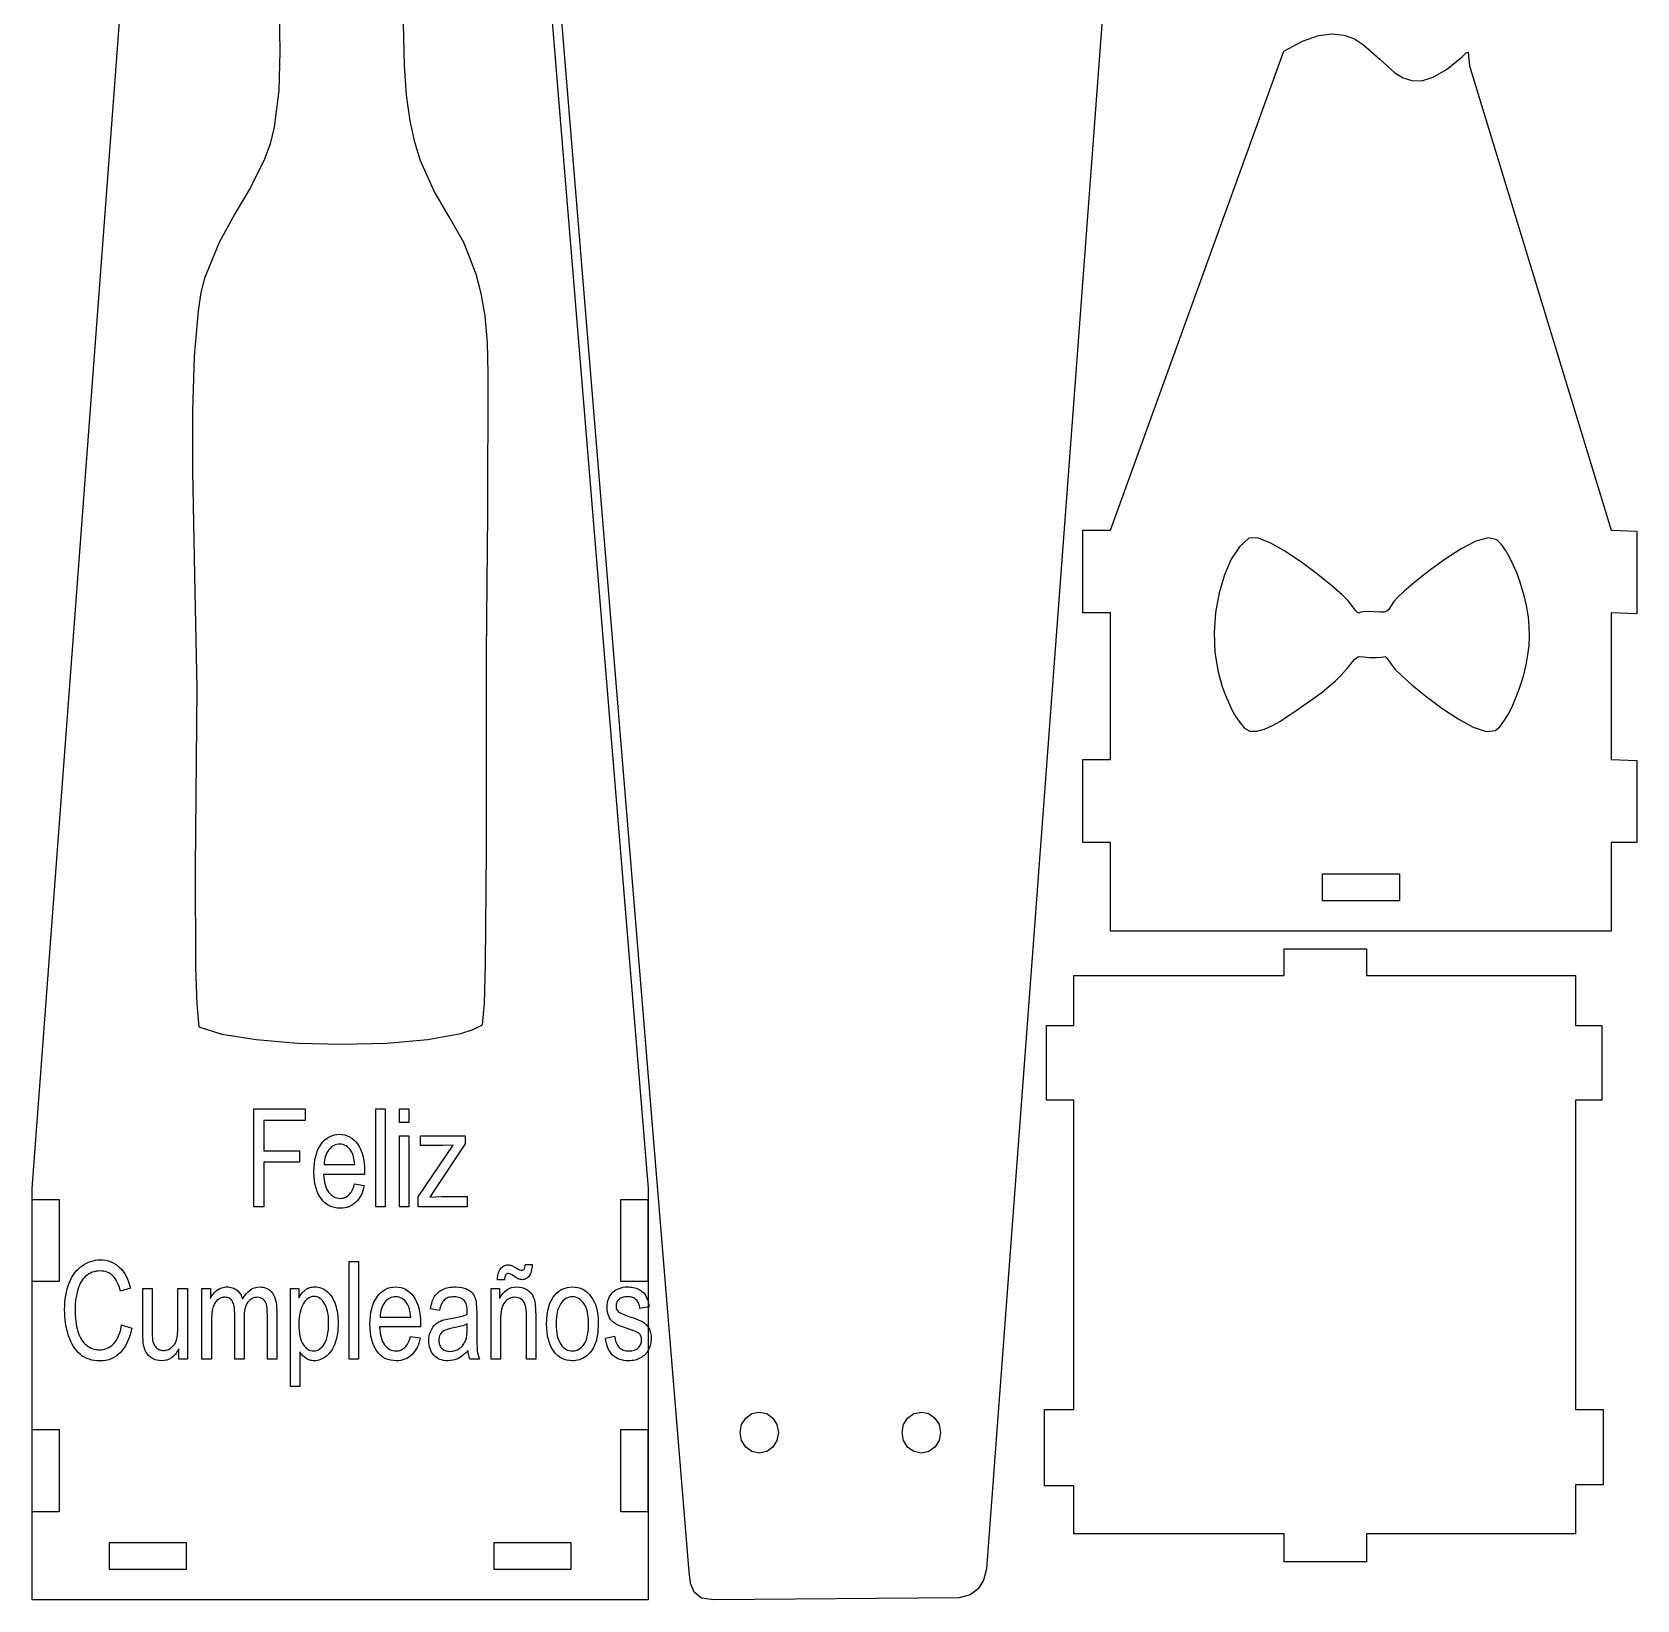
# Model space of a CAD drawing. Extents: x -1652 to 1470, y -458 to 1785.
# Drawn here: x 1009.3 to 1217.2, y 1464.5 to 1667.7 of the extents above; entities that cross this region are included whole.
import ezdxf

# ---------------------------------------------------------------- set-up
doc = ezdxf.new("R2010")
doc.units = 0
doc.layers.add('LAYER_1', color=7, linetype='CONTINUOUS')

msp = doc.modelspace()

# ---------------------------------------------------------------- linework, layer by layer
at = {"layer": 'LAYER_1', "color": 240}
for points in [[(1032.4888, 1784.2283), (1064.3388, 1784.5033), (1065.9138, 1784.2783), (1066.8388, 1783.5033), (1067.3138, 1782.3283), (1067.4888, 1780.8533), (1089.1138, 1517.8033), (1089.1138, 1464.5033), (1009.3388, 1464.5033), (1009.3388, 1517.8033), (1028.9888, 1780.4783), (1029.3638, 1781.9533), (1030.0388, 1783.0783), (1031.0638, 1783.8533), (1032.4888, 1784.2283)], [(1129.4138, 1464.7783), (1097.5888, 1464.5033), (1096.0138, 1464.7283), (1095.0888, 1465.5033), (1094.6138, 1466.6783), (1094.4388, 1468.1533), (1072.8388, 1731.2283), (1072.8388, 1784.5033), (1152.5638, 1784.5033), (1152.5638, 1731.2283), (1132.9388, 1468.5283), (1132.5638, 1467.0533), (1131.8888, 1465.9283), (1130.8388, 1465.1533), (1129.4138, 1464.7783)], [(1171.4888, 1665.2283), (1173.8888, 1666.5283), (1175.9638, 1667.2533), (1177.7388, 1667.4783), (1179.2888, 1667.3033), (1180.6388, 1666.8033), (1181.8138, 1666.0533), (1183.9138, 1664.1783), (1185.8638, 1662.4033), (1186.9138, 1661.7533), (1188.0638, 1661.4033), (1189.3388, 1661.3783), (1190.8138, 1661.8283), (1192.5388, 1662.8283), (1194.5138, 1664.4283), (1195.1138, 1665.0033), (1195.3638, 1665.0783), (1195.5138, 1663.3283), (1213.8888, 1603.1533), (1217.2138, 1603.0283), (1217.2138, 1592.3033), (1213.8888, 1592.4283), (1213.8888, 1573.4033), (1217.2138, 1573.3033), (1217.2138, 1562.6783), (1213.8888, 1562.6783), (1213.8888, 1551.1783), (1149.0138, 1551.1783), (1149.0138, 1562.6783), (1145.4138, 1562.6783), (1145.4138, 1573.4033), (1149.0138, 1573.4033), (1149.0138, 1592.4283), (1145.4138, 1592.4283), (1145.4138, 1603.1533), (1149.0138, 1603.1533), (1171.4888, 1665.2283)], [(1176.4888, 1555.1033), (1176.4888, 1558.6033), (1186.4638, 1558.6033), (1186.4638, 1555.1033), (1176.4888, 1555.1033)], [(1209.2638, 1545.4283), (1209.2638, 1538.9533), (1212.6638, 1538.9533), (1212.6638, 1529.2533), (1209.2638, 1529.2533), (1209.2638, 1489.1783), (1212.8388, 1489.1783), (1212.8388, 1479.4033), (1209.2638, 1479.4033), (1209.2638, 1473.0533), (1182.1888, 1473.0533), (1182.1888, 1469.4533), (1171.5138, 1469.4533), (1171.5138, 1473.0533), (1144.2888, 1473.0533), (1144.2888, 1479.3033), (1140.4638, 1479.3033), (1140.4638, 1489.1783), (1144.2888, 1489.1783), (1144.2888, 1529.2533), (1140.7138, 1529.2533), (1140.7138, 1538.9533), (1144.2888, 1538.9533), (1144.2888, 1545.4283), (1171.5138, 1545.4283), (1171.5138, 1548.9033), (1182.1888, 1548.9033), (1182.1888, 1545.4283), (1209.2638, 1545.4283)], [(1009.3138, 1516.4033), (1012.8138, 1516.4033), (1012.8138, 1505.7533), (1009.3138, 1505.7533), (1009.3138, 1516.4033)], [(1085.5995, 1516.4033), (1089.0995, 1516.4033), (1089.0995, 1505.7533), (1085.5995, 1505.7533), (1085.5995, 1516.4033)], [(1103.5138, 1483.5283), (1102.5388, 1483.7283), (1101.7638, 1484.3033), (1101.2138, 1485.1533), (1101.0388, 1486.2033), (1101.2138, 1487.2283), (1101.7638, 1488.0783), (1102.5388, 1488.6533), (1103.5138, 1488.8533), (1104.4888, 1488.6533), (1105.2888, 1488.0783), (1105.8138, 1487.2283), (1106.0138, 1486.2033), (1105.8138, 1485.1533), (1105.2888, 1484.3033), (1104.4888, 1483.7283), (1103.5138, 1483.5283)], [(1124.5138, 1483.5283), (1123.5388, 1483.7283), (1122.7388, 1484.3033), (1122.2138, 1485.1533), (1122.0138, 1486.2033), (1122.2138, 1487.2283), (1122.7388, 1488.0783), (1123.5388, 1488.6533), (1124.5138, 1488.8533), (1125.4888, 1488.6533), (1126.2638, 1488.0783), (1126.8138, 1487.2283), (1127.0138, 1486.2033), (1126.8138, 1485.1533), (1126.2638, 1484.3033), (1125.4888, 1483.7283), (1124.5138, 1483.5283)], [(1009.3138, 1486.5783), (1012.8138, 1486.5783), (1012.8138, 1475.9283), (1009.3138, 1475.9283), (1009.3138, 1486.5783)], [(1085.5995, 1486.5783), (1089.0995, 1486.5783), (1089.0995, 1475.9283), (1085.5995, 1475.9283), (1085.5995, 1486.5783)], [(1019.3388, 1468.4533), (1019.3388, 1471.9533), (1029.2888, 1471.9533), (1029.2888, 1468.4533), (1019.3388, 1468.4533)], [(1069.1638, 1468.4533), (1069.1638, 1471.9533), (1079.1138, 1471.9533), (1079.1138, 1468.4533), (1069.1638, 1468.4533)]]:
    msp.add_lwpolyline(points, close=True, dxfattribs=at)
msp.add_lwpolyline([(1041.3138, 1670.3783), (1041.4138, 1665.1783), (1041.2638, 1660.1033), (1040.6638, 1655.3783), (1040.1388, 1653.2033), (1039.4388, 1651.2033), (1037.6138, 1647.5532), (1035.5888, 1644.1533), (1033.5388, 1640.4032), (1031.6638, 1635.7783), (1031.1888, 1633.9283), (1030.8138, 1631.5783), (1030.3138, 1625.6783), (1030.1138, 1618.5782), (1030.1138, 1610.7783), (1030.4138, 1595.1283), (1030.6388, 1582.6783), (1030.4388, 1559.3783), (1030.4888, 1546.5033), (1030.6388, 1541.7283), (1030.9138, 1538.7783), (1033.9138, 1537.8283), (1038.3388, 1537.1283), (1043.6888, 1536.6783), (1049.5138, 1536.5283), (1055.2888, 1536.6533), (1060.5638, 1537.1283), (1064.8638, 1537.9033), (1066.4638, 1538.4283), (1067.6638, 1539.0533), (1067.9138, 1541.7782), (1068.0638, 1546.9533), (1068.1888, 1561.5533), (1068.1638, 1587.1033), (1068.3638, 1605.2533), (1068.4138, 1623.4283), (1068.3138, 1627.4533), (1067.9888, 1630.9033), (1067.4888, 1633.8283), (1066.8638, 1636.3283), (1065.2388, 1640.4032), (1063.3388, 1643.7533), (1061.4138, 1647.0783), (1059.6388, 1651.0033), (1058.9138, 1653.4033), (1058.2888, 1656.2033), (1057.8138, 1659.5033), (1057.5388, 1663.3783), (1057.4138, 1668.7533)], dxfattribs=at)
at = {"layer": 'LAYER_1'}
msp.add_lwpolyline([(1166.9369, 1602.0849), (1165.7219, 1600.9972), (1164.6573, 1599.3783), (1163.7694, 1597.3433), (1163.0848, 1595.0073), (1162.6298, 1592.4855), (1162.4308, 1589.8929), (1162.5142, 1587.3447), (1162.9065, 1584.9561), (1163.1765, 1583.9418), (1163.499, 1582.9004), (1163.8711, 1581.8573), (1164.2897, 1580.8376), (1164.7521, 1579.8668), (1165.2552, 1578.9701), (1165.7961, 1578.1728), (1166.3718, 1577.5003), (1167.0837, 1577.1029), (1167.9684, 1577.081), (1168.9625, 1577.348), (1170.0025, 1577.8174), (1171.025, 1578.4025), (1171.9666, 1579.0166), (1172.7638, 1579.5734), (1173.3533, 1579.986), (1174.4801, 1580.7499), (1175.5041, 1581.4682), (1176.4421, 1582.1646), (1177.3109, 1582.8625), (1178.1273, 1583.5855), (1178.908, 1584.3572), (1179.67, 1585.2011), (1180.4299, 1586.1408), (1180.6734, 1586.426), (1180.8923, 1586.6134), (1181.1027, 1586.7203), (1181.3205, 1586.7642), (1181.8424, 1586.732), (1182.5859, 1586.6557), (1183.4999, 1586.6412), (1184.0752, 1586.6897), (1184.4095, 1586.7448), (1184.6, 1586.7502), (1184.7442, 1586.6495), (1184.9396, 1586.3864), (1185.2836, 1585.9045), (1185.8736, 1585.1475), (1186.677, 1584.3288), (1188.0765, 1583.0876), (1189.8913, 1581.6099), (1191.9408, 1580.0816), (1194.0444, 1578.6889), (1196.0213, 1577.6176), (1197.691, 1577.0539), (1198.8727, 1577.1837), (1199.4359, 1577.6617), (1199.9919, 1578.3688), (1200.5295, 1579.251), (1201.0377, 1580.2549), (1201.5051, 1581.3266), (1201.9209, 1582.4125), (1202.2738, 1583.4588), (1202.5528, 1584.4119), (1202.8657, 1585.7075), (1203.095, 1586.9623), (1203.2395, 1588.1918), (1203.2977, 1589.4112), (1203.2685, 1590.636), (1203.1504, 1591.8816), (1202.9422, 1593.1632), (1202.6426, 1594.4963), (1202.3681, 1595.4893), (1202.0322, 1596.5371), (1201.6412, 1597.6024), (1201.2016, 1598.6477), (1200.7199, 1599.6356), (1200.2023, 1600.5286), (1199.6553, 1601.2892), (1199.0853, 1601.8802), (1197.9745, 1602.1449), (1196.3676, 1601.6942), (1194.4413, 1600.7149), (1192.3726, 1599.3939), (1190.3381, 1597.9181), (1188.5148, 1596.4744), (1187.0793, 1595.2498), (1186.2085, 1594.431), (1185.7358, 1593.8779), (1185.4287, 1593.425), (1185.2177, 1593.068), (1185.0335, 1592.8025), (1184.8069, 1592.6242), (1184.4683, 1592.5286), (1183.9486, 1592.5115), (1183.1784, 1592.5684), (1182.2811, 1592.6055), (1181.715, 1592.543), (1181.3822, 1592.451), (1181.1848, 1592.3996), (1181.025, 1592.4589), (1180.8048, 1592.6991), (1180.4262, 1593.1902), (1179.7915, 1594.0024), (1179.0696, 1594.7212), (1177.7012, 1595.9136), (1175.8831, 1597.3844), (1173.8122, 1598.9384), (1171.6853, 1600.3806), (1169.6992, 1601.5158), (1168.0508, 1602.149), (1166.9369, 1602.0849)], close=True, dxfattribs=at)
at = {"layer": 'LAYER_1', "color": 250}
for points in [[(1038.0502, 1515.461), (1038.0502, 1528.1342), (1044.6912, 1528.1342), (1044.6912, 1526.6474), (1039.3564, 1526.6474), (1039.3564, 1522.7003), (1043.9762, 1522.7003), (1043.9762, 1521.2135), (1039.3564, 1521.2135), (1039.3564, 1515.461), (1038.0502, 1515.461)], [(1053.8482, 1515.461), (1053.8482, 1528.1342), (1055.0581, 1528.1342), (1055.0581, 1515.461), (1053.8482, 1515.461)], [(1056.9303, 1526.3642), (1056.9303, 1528.1342), (1058.1402, 1528.1342), (1058.1402, 1526.3642), (1056.9303, 1526.3642)], [(1051.096, 1518.4346), (1052.3472, 1518.2222), (1052.2662, 1517.8812), (1052.1694, 1517.5596), (1052.0567, 1517.2576), (1051.9281, 1516.9751), (1051.7838, 1516.7122), (1051.6238, 1516.469), (1051.4479, 1516.2457), (1051.2564, 1516.0421), (1051.0502, 1515.8606), (1050.8302, 1515.7031), (1050.5963, 1515.5698), (1050.3487, 1515.4606), (1050.0872, 1515.3757), (1049.8118, 1515.3149), (1049.5225, 1515.2785), (1049.2192, 1515.2663), (1048.8392, 1515.2857), (1048.4793, 1515.3437), (1048.1397, 1515.4405), (1047.8202, 1515.5761), (1047.5209, 1515.7503), (1047.2419, 1515.9632), (1046.983, 1516.2149), (1046.7443, 1516.5053), (1046.53, 1516.8297), (1046.3443, 1517.1855), (1046.1872, 1517.5728), (1046.0586, 1517.9913), (1045.9586, 1518.4412), (1045.8871, 1518.9222), (1045.8443, 1519.4343), (1045.83, 1519.9774), (1045.8444, 1520.5388), (1045.8876, 1521.0681), (1045.9597, 1521.5651), (1046.0606, 1522.0299), (1046.1904, 1522.4623), (1046.3492, 1522.8622), (1046.5368, 1523.2297), (1046.7535, 1523.5646), (1046.9933, 1523.8643), (1047.2502, 1524.1239), (1047.5244, 1524.3435), (1047.8157, 1524.523), (1048.1242, 1524.6626), (1048.4499, 1524.7623), (1048.7927, 1524.8221), (1049.1528, 1524.842), (1049.5012, 1524.8225), (1049.8333, 1524.764), (1050.1491, 1524.6664), (1050.4486, 1524.5297), (1050.7318, 1524.3538), (1050.9986, 1524.1388), (1051.2491, 1523.8846), (1051.4833, 1523.5912), (1051.6952, 1523.2622), (1051.879, 1522.9014), (1052.0346, 1522.5088), (1052.1619, 1522.0845), (1052.261, 1521.6283), (1052.3318, 1521.1403), (1052.3743, 1520.6205), (1052.3885, 1520.0689), (1052.3816, 1519.6559), (1047.0675, 1519.6559), (1047.0928, 1519.2896), (1047.1346, 1518.9452), (1047.1928, 1518.6228), (1047.2674, 1518.3225), (1047.3586, 1518.0443), (1047.4664, 1517.7882), (1047.5909, 1517.5545), (1047.732, 1517.3431), (1047.8854, 1517.1553), (1048.0481, 1516.9924), (1048.2203, 1516.8545), (1048.4017, 1516.7417), (1048.5923, 1516.6538), (1048.7922, 1516.591), (1049.0012, 1516.5533), (1049.2192, 1516.5407), (1049.382, 1516.5478), (1049.5389, 1516.5689), (1049.6896, 1516.6042), (1049.8342, 1516.6535), (1049.9727, 1516.717), (1050.1051, 1516.7945), (1050.2312, 1516.8862), (1050.3512, 1516.992), (1050.4658, 1517.1133), (1050.5743, 1517.2514), (1050.6765, 1517.4064), (1050.7726, 1517.5783), (1050.8626, 1517.7671), (1050.9465, 1517.9727), (1051.0242, 1518.1952), (1051.096, 1518.4346)], [(1056.9303, 1515.461), (1056.9303, 1524.6473), (1058.1402, 1524.6473), (1058.1402, 1515.461), (1056.9303, 1515.461)], [(1059.3455, 1515.461), (1059.3455, 1516.7295), (1063.8645, 1523.4437), (1062.5102, 1523.3906), (1059.6205, 1523.3906), (1059.6205, 1524.6473), (1065.4365, 1524.6473), (1065.4365, 1523.6236), (1061.5683, 1517.8003), (1060.8282, 1516.7177), (1062.3544, 1516.8062), (1065.6565, 1516.8062), (1065.6565, 1515.461), (1059.3455, 1515.461)], [(1047.1362, 1520.9303), (1051.1098, 1520.9303), (1051.0853, 1521.211), (1051.0514, 1521.4735), (1051.0081, 1521.7178), (1050.9556, 1521.944), (1050.8939, 1522.152), (1050.8229, 1522.342), (1050.7429, 1522.5139), (1050.6537, 1522.6678), (1050.5047, 1522.8784), (1050.3449, 1523.0611), (1050.1742, 1523.2157), (1049.9926, 1523.3423), (1049.8004, 1523.4408), (1049.5974, 1523.5112), (1049.3838, 1523.5535), (1049.1596, 1523.5676), (1048.9558, 1523.5564), (1048.7604, 1523.5228), (1048.5733, 1523.4668), (1048.3946, 1523.3884), (1048.224, 1523.2875), (1048.0617, 1523.1643), (1047.9077, 1523.0187), (1047.7618, 1522.8507), (1047.6287, 1522.6639), (1047.5113, 1522.4619), (1047.4096, 1522.2446), (1047.3236, 1522.0122), (1047.2532, 1521.7645), (1047.1985, 1521.5017), (1047.1595, 1521.2236), (1047.1362, 1520.9303)], [(1020.9117, 1500.1328), (1022.2179, 1499.708), (1022.1054, 1499.2069), (1021.9725, 1498.7366), (1021.8192, 1498.2972), (1021.6455, 1497.8886), (1021.4514, 1497.5107), (1021.2369, 1497.1634), (1021.002, 1496.8466), (1020.7467, 1496.5604), (1020.4737, 1496.3062), (1020.1859, 1496.0858), (1019.8833, 1495.8993), (1019.5659, 1495.7466), (1019.2337, 1495.6277), (1018.8866, 1495.5428), (1018.5248, 1495.4918), (1018.1481, 1495.4748), (1017.7603, 1495.4878), (1017.391, 1495.5268), (1017.0401, 1495.5919), (1016.7078, 1495.6831), (1016.3939, 1495.8005), (1016.0985, 1495.944), (1015.8216, 1496.1137), (1015.5632, 1496.3096), (1015.3215, 1496.5293), (1015.0948, 1496.7725), (1014.8831, 1497.0392), (1014.6864, 1497.3292), (1014.5046, 1497.6426), (1014.3376, 1497.9794), (1014.1856, 1498.3394), (1014.0484, 1498.7227), (1013.9267, 1499.1222), (1013.8212, 1499.5287), (1013.7318, 1499.9423), (1013.6586, 1500.3629), (1013.6016, 1500.7908), (1013.5609, 1501.2259), (1013.5365, 1501.6684), (1013.5283, 1502.1182), (1013.5374, 1502.6048), (1013.5648, 1503.0756), (1013.6106, 1503.5307), (1013.6746, 1503.97), (1013.7571, 1504.3936), (1013.8579, 1504.8014), (1013.9772, 1505.1934), (1014.1149, 1505.5697), (1014.2696, 1505.927), (1014.4397, 1506.2622), (1014.6253, 1506.5753), (1014.8264, 1506.8662), (1015.043, 1507.135), (1015.275, 1507.3817), (1015.5225, 1507.6063), (1015.7854, 1507.8087), (1016.0595, 1507.9881), (1016.3405, 1508.1434), (1016.6283, 1508.2748), (1016.9229, 1508.3822), (1017.2242, 1508.4656), (1017.5323, 1508.5252), (1017.8471, 1508.5609), (1018.1686, 1508.5728), (1018.5307, 1508.5577), (1018.878, 1508.5125), (1019.2105, 1508.437), (1019.5281, 1508.3313), (1019.8309, 1508.1952), (1020.1189, 1508.0289), (1020.3921, 1507.8322), (1020.6504, 1507.6052), (1020.8926, 1507.3507), (1021.1157, 1507.0719), (1021.3197, 1506.7687), (1021.5046, 1506.441), (1021.6703, 1506.0889), (1021.817, 1505.7123), (1021.9445, 1505.3111), (1022.0529, 1504.8853), (1020.7742, 1504.4959), (1020.6842, 1504.8294), (1020.5843, 1505.1396), (1020.4747, 1505.4265), (1020.3554, 1505.6899), (1020.2264, 1505.9298), (1020.0878, 1506.1461), (1019.9396, 1506.3388), (1019.7819, 1506.5078), (1019.6142, 1506.656), (1019.436, 1506.7844), (1019.2473, 1506.8929), (1019.048, 1506.9816), (1018.8382, 1507.0506), (1018.6179, 1507.0998), (1018.3871, 1507.1293), (1018.1457, 1507.1391), (1017.8687, 1507.1282), (1017.6031, 1507.0954), (1017.3491, 1507.0408), (1017.1065, 1506.9643), (1016.8756, 1506.866), (1016.6563, 1506.7458), (1016.4487, 1506.6038), (1016.2529, 1506.4399), (1016.07, 1506.2575), (1015.9011, 1506.06), (1015.7463, 1505.8474), (1015.6056, 1505.6198), (1015.479, 1505.3773), (1015.3667, 1505.1199), (1015.2687, 1504.8477), (1015.185, 1504.5608), (1015.0497, 1503.9656), (1014.953, 1503.3616), (1014.895, 1502.7487), (1014.8757, 1502.127), (1014.8814, 1501.7296), (1014.8985, 1501.3449), (1014.9269, 1500.9731), (1014.9668, 1500.614), (1015.018, 1500.2679), (1015.0806, 1499.9346), (1015.1546, 1499.6142), (1015.24, 1499.3068), (1015.3374, 1499.0145), (1015.4475, 1498.7414), (1015.5703, 1498.4876), (1015.7058, 1498.2529), (1015.8539, 1498.0373), (1016.0148, 1497.8408), (1016.1882, 1497.6631), (1016.3744, 1497.5044), (1016.5688, 1497.3644), (1016.7671, 1497.2433), (1016.9694, 1497.1408), (1017.1756, 1497.0571), (1017.3857, 1496.992), (1017.5999, 1496.9456), (1017.8181, 1496.9178), (1018.0403, 1496.9085), (1018.3082, 1496.9212), (1018.5654, 1496.9593), (1018.812, 1497.0228), (1019.048, 1497.1117), (1019.2735, 1497.2258), (1019.4885, 1497.3652), (1019.6931, 1497.5299), (1019.8873, 1497.7197), (1020.0687, 1497.9354), (1020.2349, 1498.1756), (1020.3858, 1498.4402), (1020.5215, 1498.7293), (1020.6419, 1499.0431), (1020.7471, 1499.3816), (1020.837, 1499.7448), (1020.9117, 1500.1328)], [(1050.3971, 1495.6872), (1050.3971, 1508.3604), (1051.607, 1508.3604), (1051.607, 1495.6872), (1050.3971, 1495.6872)], [(1069.6117, 1505.9886), (1069.6162, 1506.2053), (1069.6331, 1506.4107), (1069.6625, 1506.6048), (1069.7042, 1506.7876), (1069.7583, 1506.9593), (1069.8246, 1507.1198), (1069.9033, 1507.2692), (1069.9943, 1507.4075), (1070.0931, 1507.531), (1070.1988, 1507.6381), (1070.3113, 1507.7289), (1070.4306, 1507.8032), (1070.5566, 1507.8611), (1070.6894, 1507.9025), (1070.8289, 1507.9273), (1070.9751, 1507.9356), (1071.0838, 1507.9285), (1071.2019, 1507.9073), (1071.3295, 1507.872), (1071.4664, 1507.8224), (1071.7682, 1507.6805), (1072.1072, 1507.4813), (1072.2949, 1507.3707), (1072.4627, 1507.2914), (1072.6103, 1507.2436), (1072.7374, 1507.2276), (1072.8392, 1507.237), (1072.9281, 1507.2652), (1073.0042, 1507.3122), (1073.0674, 1507.378), (1073.1198, 1507.4703), (1073.1639, 1507.6004), (1073.1998, 1507.7676), (1073.2278, 1507.971), (1074.094, 1507.971), (1074.0835, 1507.7332), (1074.0622, 1507.5108), (1074.0302, 1507.3038), (1073.9874, 1507.1122), (1073.9339, 1506.9359), (1073.8697, 1506.775), (1073.7947, 1506.6293), (1073.709, 1506.4989), (1073.6149, 1506.3837), (1073.5147, 1506.2838), (1073.4084, 1506.1992), (1073.2959, 1506.1298), (1073.1772, 1506.0758), (1073.0522, 1506.0372), (1072.9209, 1506.014), (1072.7832, 1506.0063), (1072.6741, 1506.0139), (1072.5564, 1506.0367), (1072.4302, 1506.0746), (1072.2957, 1506.1276), (1072.0014, 1506.2788), (1071.6741, 1506.4901), (1071.464, 1506.6273), (1071.284, 1506.725), (1071.134, 1506.7834), (1071.0141, 1506.8028), (1070.9059, 1506.79), (1070.8085, 1506.7515), (1070.7222, 1506.687), (1070.6475, 1506.5963), (1070.5831, 1506.4818), (1070.5378, 1506.3422), (1070.5118, 1506.1777), (1070.5054, 1505.9886), (1069.6117, 1505.9886)], [(1028.3386, 1495.6872), (1028.3386, 1497.053), (1028.1214, 1496.687), (1027.8857, 1496.3699), (1027.6314, 1496.1016), (1027.3587, 1495.8823), (1027.0673, 1495.7117), (1026.7573, 1495.5899), (1026.4287, 1495.5168), (1026.0814, 1495.4925), (1025.772, 1495.5119), (1025.4729, 1495.57), (1025.1842, 1495.6667), (1024.9058, 1495.8022), (1024.6501, 1495.9688), (1024.4297, 1496.1544), (1024.2445, 1496.3594), (1024.0946, 1496.584), (1023.9721, 1496.8335), (1023.8694, 1497.1087), (1023.7865, 1497.4099), (1023.7234, 1497.7374), (1023.65, 1499.1888), (1023.65, 1504.8735), (1024.86, 1504.8735), (1024.86, 1499.7906), (1024.8647, 1499.2315), (1024.8786, 1498.7714), (1024.9016, 1498.4109), (1024.9333, 1498.1504), (1024.9656, 1498.0009), (1025.0059, 1497.8599), (1025.0542, 1497.7274), (1025.1106, 1497.6032), (1025.175, 1497.4873), (1025.2475, 1497.3796), (1025.3281, 1497.2801), (1025.4168, 1497.1887), (1025.5114, 1497.1067), (1025.6115, 1497.0356), (1025.7169, 1496.9752), (1025.8279, 1496.9258), (1025.9443, 1496.8873), (1026.0662, 1496.8598), (1026.1936, 1496.8432), (1026.3266, 1496.8377), (1026.4613, 1496.8432), (1026.5939, 1496.8599), (1026.7243, 1496.8876), (1026.8525, 1496.9266), (1026.9786, 1496.9767), (1027.1026, 1497.038), (1027.2244, 1497.1107), (1027.344, 1497.1946), (1027.4583, 1497.2884), (1027.564, 1497.3903), (1027.6612, 1497.5005), (1027.7497, 1497.6187), (1027.8296, 1497.7449), (1027.9009, 1497.8791), (1027.9637, 1498.0212), (1028.0178, 1498.1711), (1028.1036, 1498.5139), (1028.1652, 1498.927), (1028.2024, 1499.4098), (1028.2148, 1499.9617), (1028.2148, 1504.8735), (1029.4248, 1504.8735), (1029.4248, 1495.6872), (1028.3386, 1495.6872)], [(1031.3244, 1495.6872), (1031.3244, 1504.8735), (1032.4106, 1504.8735), (1032.4106, 1503.5755), (1032.4975, 1503.7396), (1032.5915, 1503.8957), (1032.6925, 1504.0435), (1032.8005, 1504.1832), (1032.9154, 1504.3145), (1033.0374, 1504.4375), (1033.1662, 1504.5521), (1033.302, 1504.6581), (1033.4436, 1504.7545), (1033.5899, 1504.8379), (1033.7411, 1504.9084), (1033.897, 1504.9661), (1034.0577, 1505.0108), (1034.2234, 1505.0427), (1034.3939, 1505.0618), (1034.5693, 1505.0682), (1034.7625, 1505.0616), (1034.947, 1505.0417), (1035.1225, 1505.0086), (1035.2891, 1504.9624), (1035.4469, 1504.903), (1035.5956, 1504.8305), (1035.7355, 1504.7449), (1035.8663, 1504.6463), (1035.988, 1504.535), (1036.1004, 1504.4134), (1036.2036, 1504.2814), (1036.2974, 1504.1389), (1036.3819, 1503.986), (1036.457, 1503.8225), (1036.5227, 1503.6483), (1036.579, 1503.4634), (1036.8, 1503.8398), (1037.0367, 1504.1659), (1037.2892, 1504.4417), (1037.5575, 1504.6674), (1037.8417, 1504.8428), (1038.1419, 1504.968), (1038.4581, 1505.0432), (1038.7904, 1505.0682), (1039.0491, 1505.0564), (1039.2926, 1505.0211), (1039.5206, 1504.9622), (1039.7333, 1504.8798), (1039.9305, 1504.7736), (1040.1122, 1504.6438), (1040.2783, 1504.4903), (1040.4288, 1504.313), (1040.5634, 1504.1111), (1040.6801, 1503.8838), (1040.779, 1503.631), (1040.8599, 1503.3528), (1040.9229, 1503.0491), (1040.9679, 1502.72), (1040.995, 1502.3654), (1041.004, 1501.9854), (1041.004, 1495.6872), (1039.7941, 1495.6872), (1039.7941, 1501.4692), (1039.7864, 1501.9017), (1039.7637, 1502.2698), (1039.7264, 1502.5731), (1039.6749, 1502.8114), (1039.6044, 1503.0068), (1039.5096, 1503.1817), (1039.3903, 1503.3366), (1039.2463, 1503.4722), (1039.0848, 1503.5823), (1038.9098, 1503.6607), (1038.7214, 1503.7075), (1038.5199, 1503.723), (1038.3349, 1503.7129), (1038.1581, 1503.6827), (1037.9894, 1503.6323), (1037.8287, 1503.5618), (1037.6761, 1503.4713), (1037.5316, 1503.3608), (1037.395, 1503.2303), (1037.2664, 1503.0799), (1037.1497, 1502.9064), (1037.0486, 1502.7087), (1036.9631, 1502.4871), (1036.8932, 1502.2413), (1036.8389, 1501.9715), (1036.8002, 1501.6777), (1036.7769, 1501.3598), (1036.7692, 1501.0178), (1036.7692, 1495.6872), (1035.5593, 1495.6872), (1035.5593, 1501.6491), (1035.5547, 1501.8999), (1035.5408, 1502.1347), (1035.5177, 1502.3534), (1035.4854, 1502.5559), (1035.4438, 1502.7422), (1035.393, 1502.9123), (1035.3329, 1503.0662), (1035.2636, 1503.2038), (1035.1838, 1503.3252), (1035.0922, 1503.4305), (1034.9889, 1503.5197), (1034.8738, 1503.5928), (1034.747, 1503.6497), (1034.6085, 1503.6904), (1034.4584, 1503.7148), (1034.2966, 1503.723), (1034.1706, 1503.7176), (1034.0469, 1503.7014), (1033.9257, 1503.6744), (1033.8068, 1503.6367), (1033.6902, 1503.5881), (1033.5761, 1503.5288), (1033.4642, 1503.4587), (1033.3548, 1503.3778), (1033.2503, 1503.2865), (1033.1532, 1503.1853), (1033.0637, 1503.074), (1032.9815, 1502.9526), (1032.9068, 1502.8212), (1032.8395, 1502.6796), (1032.7795, 1502.5279), (1032.7269, 1502.366), (1032.6427, 1501.9971), (1032.5825, 1501.5544), (1032.5464, 1501.0381), (1032.5344, 1500.4485), (1032.5344, 1495.6872), (1031.3244, 1495.6872)], [(1042.7777, 1492.1649), (1042.7777, 1504.8735), (1043.8776, 1504.8735), (1043.8776, 1503.6669), (1044.0782, 1503.9949), (1044.2918, 1504.2794), (1044.4034, 1504.4053), (1044.5182, 1504.5203), (1044.6363, 1504.6242), (1044.7576, 1504.7171), (1044.8829, 1504.7991), (1045.0149, 1504.8703), (1045.1535, 1504.9306), (1045.2987, 1504.9801), (1045.4504, 1505.0186), (1045.6086, 1505.0461), (1045.7734, 1505.0627), (1045.9446, 1505.0682), (1046.1698, 1505.0588), (1046.3881, 1505.0305), (1046.5996, 1504.9834), (1046.8042, 1504.9174), (1047.0021, 1504.8324), (1047.1933, 1504.7284), (1047.3778, 1504.6054), (1047.5555, 1504.4634), (1047.7246, 1504.3051), (1047.883, 1504.1311), (1048.0307, 1503.9414), (1048.1677, 1503.7363), (1048.2941, 1503.5156), (1048.4098, 1503.2795), (1048.515, 1503.028), (1048.6097, 1502.7613), (1048.6927, 1502.4826), (1048.7648, 1502.1975), (1048.8258, 1501.906), (1048.8758, 1501.6078), (1048.9147, 1501.303), (1048.9426, 1500.9915), (1048.9593, 1500.6733), (1048.9649, 1500.3482), (1048.9588, 1500.0018), (1048.9404, 1499.664), (1048.9098, 1499.3347), (1048.8669, 1499.014), (1048.8118, 1498.7019), (1048.7444, 1498.3984), (1048.6648, 1498.1035), (1048.573, 1497.8171), (1048.4694, 1497.5443), (1048.3547, 1497.2878), (1048.2288, 1497.0475), (1048.0917, 1496.8237), (1047.9435, 1496.6161), (1047.7841, 1496.4248), (1047.6135, 1496.2499), (1047.4318, 1496.0913), (1047.2441, 1495.9512), (1047.0538, 1495.8297), (1046.8609, 1495.7268), (1046.6656, 1495.6426), (1046.4678, 1495.577), (1046.2675, 1495.5301), (1046.0649, 1495.5019), (1045.8598, 1495.4925), (1045.7105, 1495.4976), (1045.5651, 1495.513), (1045.4236, 1495.5386), (1045.2861, 1495.5744), (1045.1525, 1495.6204), (1045.0229, 1495.6767), (1044.8974, 1495.7432), (1044.7759, 1495.8199), (1044.5464, 1495.9942), (1044.3388, 1496.1898), (1044.1527, 1496.4069), (1043.9876, 1496.6459), (1043.9876, 1492.1649), (1042.7777, 1492.1649)], [(1043.8776, 1500.2243), (1043.8863, 1499.7973), (1043.9124, 1499.399), (1043.9558, 1499.0295), (1044.0165, 1498.6888), (1044.0946, 1498.3768), (1044.1899, 1498.0936), (1044.3024, 1497.8392), (1044.4322, 1497.6135), (1044.5751, 1497.4154), (1044.7252, 1497.2435), (1044.8827, 1497.098), (1045.0475, 1496.9789), (1045.2196, 1496.8862), (1045.3989, 1496.82), (1045.5856, 1496.7802), (1045.7796, 1496.7669), (1045.977, 1496.7806), (1046.1671, 1496.8217), (1046.35, 1496.8901), (1046.5255, 1496.9859), (1046.6937, 1497.1091), (1046.8546, 1497.2597), (1047.0082, 1497.4377), (1047.1545, 1497.643), (1047.289, 1497.877), (1047.4055, 1498.1409), (1047.5039, 1498.4347), (1047.5845, 1498.7585), (1047.647, 1499.1123), (1047.6917, 1499.4961), (1047.7185, 1499.9101), (1047.7274, 1500.3541), (1047.7187, 1500.7784), (1047.6926, 1501.175), (1047.649, 1501.544), (1047.5879, 1501.8855), (1047.5093, 1502.1995), (1047.4132, 1502.486), (1047.2996, 1502.745), (1047.1683, 1502.9766), (1047.0249, 1503.1809), (1046.8748, 1503.3578), (1046.718, 1503.5074), (1046.5544, 1503.6297), (1046.3841, 1503.7248), (1046.207, 1503.7926), (1046.0231, 1503.8333), (1045.8323, 1503.8469), (1045.6426, 1503.8324), (1045.4585, 1503.7889), (1045.2799, 1503.7164), (1045.107, 1503.6149), (1044.9396, 1503.4846), (1044.7779, 1503.3254), (1044.6217, 1503.1374), (1044.4711, 1502.9206), (1044.3318, 1502.6753), (1044.2111, 1502.4039), (1044.1091, 1502.1064), (1044.0257, 1501.7826), (1043.9609, 1501.4326), (1043.9146, 1501.0563), (1043.8868, 1500.6535), (1043.8776, 1500.2243)], [(1058.3465, 1498.6608), (1059.5976, 1498.4484), (1059.5166, 1498.1074), (1059.4198, 1497.7858), (1059.3071, 1497.4838), (1059.1786, 1497.2013), (1059.0343, 1496.9384), (1058.8742, 1496.6952), (1058.6984, 1496.4719), (1058.5069, 1496.2683), (1058.3006, 1496.0868), (1058.0806, 1495.9293), (1057.8468, 1495.796), (1057.5991, 1495.6868), (1057.3376, 1495.6019), (1057.0622, 1495.5411), (1056.7729, 1495.5047), (1056.4696, 1495.4925), (1056.0896, 1495.5119), (1055.7297, 1495.5699), (1055.3901, 1495.6667), (1055.0706, 1495.8023), (1054.7714, 1495.9765), (1054.4923, 1496.1894), (1054.2334, 1496.4411), (1053.9947, 1496.7315), (1053.7804, 1497.0559), (1053.5947, 1497.4117), (1053.4376, 1497.799), (1053.309, 1498.2175), (1053.209, 1498.6674), (1053.1375, 1499.1484), (1053.0947, 1499.6605), (1053.0804, 1500.2036), (1053.0948, 1500.765), (1053.138, 1501.2943), (1053.2101, 1501.7913), (1053.311, 1502.2561), (1053.4408, 1502.6885), (1053.5996, 1503.0884), (1053.7872, 1503.4559), (1054.0039, 1503.7908), (1054.2437, 1504.0905), (1054.5006, 1504.3501), (1054.7748, 1504.5697), (1055.0661, 1504.7492), (1055.3746, 1504.8888), (1055.7003, 1504.9885), (1056.0431, 1505.0483), (1056.4032, 1505.0682), (1056.7517, 1505.0487), (1057.0838, 1504.9902), (1057.3996, 1504.8926), (1057.6991, 1504.7559), (1057.9822, 1504.58), (1058.249, 1504.365), (1058.4995, 1504.1108), (1058.7337, 1503.8174), (1058.9456, 1503.4884), (1059.1294, 1503.1276), (1059.285, 1502.735), (1059.4123, 1502.3107), (1059.5114, 1501.8545), (1059.5822, 1501.3665), (1059.6247, 1500.8467), (1059.6389, 1500.2951), (1059.632, 1499.8821), (1054.3179, 1499.8821), (1054.3432, 1499.5158), (1054.385, 1499.1714), (1054.4432, 1498.849), (1054.5178, 1498.5487), (1054.609, 1498.2705), (1054.7168, 1498.0144), (1054.8413, 1497.7807), (1054.9824, 1497.5693), (1055.1358, 1497.3815), (1055.2986, 1497.2186), (1055.4707, 1497.0807), (1055.6521, 1496.9679), (1055.8428, 1496.88), (1056.0426, 1496.8172), (1056.2516, 1496.7795), (1056.4696, 1496.7669), (1056.6324, 1496.774), (1056.7893, 1496.7951), (1056.94, 1496.8304), (1057.0846, 1496.8797), (1057.2231, 1496.9432), (1057.3555, 1497.0207), (1057.4817, 1497.1124), (1057.6017, 1497.2182), (1057.7163, 1497.3395), (1057.8247, 1497.4776), (1057.9269, 1497.6326), (1058.023, 1497.8045), (1058.113, 1497.9933), (1058.1969, 1498.1989), (1058.2747, 1498.4214), (1058.3465, 1498.6608)], [(1054.3866, 1501.1565), (1058.3602, 1501.1565), (1058.3357, 1501.4372), (1058.3018, 1501.6997), (1058.2586, 1501.944), (1058.2061, 1502.1702), (1058.1443, 1502.3782), (1058.0734, 1502.5682), (1057.9933, 1502.7401), (1057.9041, 1502.894), (1057.7551, 1503.1046), (1057.5953, 1503.2873), (1057.4246, 1503.4419), (1057.243, 1503.5685), (1057.0508, 1503.667), (1056.8478, 1503.7374), (1056.6342, 1503.7797), (1056.41, 1503.7938), (1056.2062, 1503.7826), (1056.0108, 1503.749), (1055.8237, 1503.693), (1055.645, 1503.6146), (1055.4744, 1503.5137), (1055.3121, 1503.3905), (1055.1581, 1503.2449), (1055.0122, 1503.0769), (1054.8791, 1502.8901), (1054.7617, 1502.6881), (1054.66, 1502.4708), (1054.574, 1502.2384), (1054.5036, 1501.9907), (1054.4489, 1501.7279), (1054.4099, 1501.4498), (1054.3866, 1501.1565)], [(1065.7871, 1496.8377), (1065.4533, 1496.4958), (1065.1257, 1496.2086), (1064.9643, 1496.0854), (1064.8046, 1495.9756), (1064.6465, 1495.8793), (1064.4901, 1495.7963), (1064.3331, 1495.7248), (1064.1734, 1495.663), (1064.0108, 1495.6107), (1063.8453, 1495.5681), (1063.5056, 1495.5114), (1063.1541, 1495.4925), (1062.8687, 1495.504), (1062.6003, 1495.5384), (1062.3488, 1495.5959), (1062.1143, 1495.6765), (1061.8968, 1495.7801), (1061.6963, 1495.9069), (1061.5127, 1496.0569), (1061.3461, 1496.23), (1061.1978, 1496.4201), (1061.0694, 1496.6232), (1060.9607, 1496.8392), (1060.8717, 1497.0682), (1060.8025, 1497.3099), (1060.7531, 1497.5645), (1060.7235, 1497.8319), (1060.7136, 1498.1121), (1060.7286, 1498.4412), (1060.7735, 1498.7559), (1060.848, 1499.0562), (1060.9519, 1499.3422), (1061.0812, 1499.6067), (1061.2286, 1499.843), (1061.394, 1500.0516), (1061.5775, 1500.2331), (1061.7774, 1500.3912), (1061.9889, 1500.5292), (1062.2124, 1500.6467), (1062.4483, 1500.7435), (1063.5253, 1500.9765), (1064.2097, 1501.0931), (1064.798, 1501.2214), (1065.056, 1501.2897), (1065.2897, 1501.3607), (1065.499, 1501.4343), (1065.684, 1501.5105), (1065.6909, 1501.9146), (1065.6855, 1502.1426), (1065.6694, 1502.3532), (1065.6426, 1502.5464), (1065.605, 1502.7222), (1065.5566, 1502.8805), (1065.4975, 1503.0214), (1065.4277, 1503.1449), (1065.3471, 1503.251), (1065.224, 1503.3743), (1065.0868, 1503.4811), (1064.9354, 1503.5714), (1064.7699, 1503.6452), (1064.5904, 1503.7025), (1064.3968, 1503.7434), (1064.1892, 1503.7679), (1063.9676, 1503.7761), (1063.7606, 1503.77), (1063.5676, 1503.7518), (1063.3886, 1503.7215), (1063.2237, 1503.6791), (1063.0728, 1503.6247), (1062.936, 1503.5583), (1062.8134, 1503.4799), (1062.7049, 1503.3896), (1062.6061, 1503.2841), (1062.5141, 1503.16), (1062.4289, 1503.0174), (1062.3504, 1502.8561), (1062.2785, 1502.6761), (1062.2132, 1502.4774), (1062.1545, 1502.26), (1062.1023, 1502.0238), (1060.9198, 1502.2362), (1061.0135, 1502.7019), (1061.1332, 1503.1208), (1061.2029, 1503.3127), (1061.2792, 1503.4928), (1061.362, 1503.661), (1061.4515, 1503.8174), (1061.5495, 1503.9634), (1061.6577, 1504.1007), (1061.7763, 1504.2292), (1061.9052, 1504.3491), (1062.0444, 1504.4605), (1062.194, 1504.5633), (1062.3538, 1504.6577), (1062.5239, 1504.7437), (1062.702, 1504.8195), (1062.8873, 1504.8852), (1063.0798, 1504.941), (1063.2793, 1504.9867), (1063.4858, 1505.0223), (1063.6992, 1505.0478), (1063.9194, 1505.0631), (1064.1464, 1505.0682), (1064.5824, 1505.051), (1064.9762, 1504.9992), (1065.1571, 1504.9603), (1065.3274, 1504.9126), (1065.487, 1504.8562), (1065.6359, 1504.7909), (1065.9026, 1504.6431), (1066.132, 1504.4782), (1066.2325, 1504.3891), (1066.3235, 1504.2955), (1066.405, 1504.1974), (1066.4768, 1504.0947), (1066.601, 1503.8707), (1066.7054, 1503.619), (1066.7901, 1503.3397), (1066.855, 1503.0327), (1066.9146, 1501.6019), (1066.9146, 1499.5369), (1066.9193, 1498.5545), (1066.9335, 1497.7706), (1066.957, 1497.1848), (1066.9901, 1496.7964), (1067.036, 1496.5098), (1067.101, 1496.2296), (1067.1845, 1495.9555), (1067.2858, 1495.6872), (1066.0209, 1495.6872), (1065.9379, 1495.9433), (1065.8713, 1496.2204), (1065.821, 1496.5185), (1065.7871, 1496.8377)], [(1068.773, 1495.6872), (1068.773, 1504.8735), (1069.8592, 1504.8735), (1069.8592, 1503.5696), (1070.0661, 1503.9211), (1070.2949, 1504.2256), (1070.5455, 1504.4832), (1070.8179, 1504.6939), (1071.1122, 1504.8577), (1071.4282, 1504.9747), (1071.766, 1505.0448), (1072.1255, 1505.0682), (1072.4418, 1505.0494), (1072.7445, 1504.9933), (1073.034, 1504.9002), (1073.3103, 1504.7702), (1073.5633, 1504.6099), (1073.7826, 1504.4258), (1073.8795, 1504.325), (1073.9679, 1504.2185), (1074.0478, 1504.1063), (1074.1191, 1503.9885), (1074.2433, 1503.7357), (1074.3475, 1503.46), (1074.4315, 1503.1617), (1074.495, 1502.8409), (1074.5615, 1501.3276), (1074.5615, 1495.6872), (1073.3515, 1495.6872), (1073.3515, 1501.2686), (1073.3429, 1501.7144), (1073.3169, 1502.1001), (1073.2732, 1502.4256), (1073.2117, 1502.6905), (1073.1275, 1502.9134), (1073.0161, 1503.1131), (1072.8775, 1503.2895), (1072.7121, 1503.4427), (1072.5253, 1503.5649), (1072.3226, 1503.6526), (1072.1044, 1503.7053), (1071.8712, 1503.723), (1071.682, 1503.7132), (1071.4995, 1503.6837), (1071.3235, 1503.6345), (1071.1542, 1503.5655), (1070.9914, 1503.4768), (1070.8351, 1503.3683), (1070.6854, 1503.2399), (1070.5421, 1503.0917), (1070.4108, 1502.9168), (1070.2971, 1502.7063), (1070.201, 1502.4602), (1070.1224, 1502.1787), (1070.0613, 1501.8617), (1070.0177, 1501.5094), (1069.9916, 1501.1219), (1069.9829, 1500.6992), (1069.9829, 1495.6872), (1068.773, 1495.6872)], [(1075.9661, 1500.2803), (1075.9833, 1500.8958), (1076.0349, 1501.4701), (1076.1209, 1502.0032), (1076.2414, 1502.4951), (1076.3963, 1502.9457), (1076.5858, 1503.3552), (1076.8098, 1503.7234), (1077.0683, 1504.0504), (1077.3042, 1504.2889), (1077.5529, 1504.4957), (1077.8144, 1504.6706), (1078.0887, 1504.8137), (1078.3756, 1504.9251), (1078.6751, 1505.0046), (1078.9872, 1505.0523), (1079.3118, 1505.0682), (1079.6705, 1505.0488), (1080.0125, 1504.9908), (1080.338, 1504.894), (1080.6469, 1504.7585), (1080.9391, 1504.5842), (1081.2147, 1504.3713), (1081.4735, 1504.1196), (1081.7156, 1503.8292), (1081.934, 1503.5056), (1082.1234, 1503.1522), (1082.2837, 1502.7691), (1082.4149, 1502.3564), (1082.517, 1501.914), (1082.5899, 1501.4422), (1082.6337, 1500.9408), (1082.6483, 1500.4101), (1082.6419, 1499.9795), (1082.6225, 1499.5726), (1082.5903, 1499.1895), (1082.5452, 1498.83), (1082.4872, 1498.4942), (1082.4163, 1498.182), (1082.3325, 1497.8934), (1082.2359, 1497.6283), (1082.1269, 1497.382), (1082.006, 1497.1498), (1081.8733, 1496.9317), (1081.7288, 1496.7278), (1081.5725, 1496.5379), (1081.4044, 1496.3622), (1081.2245, 1496.2005), (1081.0327, 1496.053), (1080.8336, 1495.9214), (1080.6298, 1495.8074), (1080.4214, 1495.711), (1080.2084, 1495.6323), (1079.9909, 1495.5711), (1079.7689, 1495.5274), (1079.5425, 1495.5012), (1079.3118, 1495.4925), (1078.9462, 1495.5117), (1078.5985, 1495.5694), (1078.2689, 1495.6656), (1077.9572, 1495.8004), (1077.6635, 1495.9737), (1077.3877, 1496.1857), (1077.1297, 1496.4363), (1076.8896, 1496.7256), (1076.6729, 1497.0512), (1076.4853, 1497.4108), (1076.3265, 1497.8044), (1076.1967, 1498.2319), (1076.0958, 1498.6933), (1076.0237, 1499.1885), (1075.9805, 1499.7175), (1075.9661, 1500.2803)], [(1077.2036, 1500.2774), (1077.2129, 1499.8509), (1077.241, 1499.4522), (1077.2877, 1499.0811), (1077.3531, 1498.7379), (1077.4372, 1498.4224), (1077.54, 1498.1347), (1077.6614, 1497.8749), (1077.8016, 1497.643), (1077.9567, 1497.4377), (1078.1214, 1497.2597), (1078.2956, 1497.1091), (1078.4794, 1496.9859), (1078.6728, 1496.8901), (1078.876, 1496.8217), (1079.089, 1496.7806), (1079.3118, 1496.7669), (1079.5322, 1496.7806), (1079.7432, 1496.8217), (1079.9448, 1496.8903), (1080.1371, 1496.9863), (1080.32, 1497.1098), (1080.4935, 1497.261), (1080.6578, 1497.4397), (1080.8128, 1497.646), (1080.953, 1497.8805), (1081.0745, 1498.1438), (1081.1773, 1498.4358), (1081.2614, 1498.7567), (1081.3268, 1499.1062), (1081.3735, 1499.4846), (1081.4016, 1499.8917), (1081.4109, 1500.3275), (1081.4015, 1500.7394), (1081.3731, 1501.1256), (1081.3259, 1501.486), (1081.2599, 1501.8206), (1081.1751, 1502.1293), (1081.0715, 1502.4121), (1080.9492, 1502.669), (1080.8082, 1502.8999), (1080.6532, 1503.1052), (1080.489, 1503.2832), (1080.3156, 1503.4338), (1080.1331, 1503.557), (1079.9414, 1503.6529), (1079.7406, 1503.7213), (1079.5307, 1503.7624), (1079.3118, 1503.7761), (1079.089, 1503.7625), (1078.876, 1503.7218), (1078.6728, 1503.654), (1078.4794, 1503.5589), (1078.2956, 1503.4366), (1078.1214, 1503.287), (1077.9567, 1503.1101), (1077.8016, 1502.9058), (1077.6614, 1502.6741), (1077.54, 1502.4146), (1077.4372, 1502.1276), (1077.3531, 1501.8129), (1077.2877, 1501.4705), (1077.241, 1501.1004), (1077.2129, 1500.7027), (1077.2036, 1500.2774)], [(1083.5855, 1498.4307), (1084.7817, 1498.6785), (1084.8123, 1498.454), (1084.8543, 1498.2431), (1084.9076, 1498.0457), (1084.9722, 1497.8617), (1085.0481, 1497.6911), (1085.1352, 1497.5339), (1085.2336, 1497.39), (1085.3431, 1497.2595), (1085.4641, 1497.1443), (1085.5965, 1497.0444), (1085.7405, 1496.9598), (1085.896, 1496.8904), (1086.0628, 1496.8364), (1086.2409, 1496.7978), (1086.4303, 1496.7746), (1086.631, 1496.7669), (1086.8331, 1496.7737), (1087.0216, 1496.794), (1087.1967, 1496.828), (1087.3583, 1496.8757), (1087.5065, 1496.937), (1087.6413, 1497.0121), (1087.7627, 1497.1009), (1087.8708, 1497.2035), (1087.9651, 1497.3144), (1088.0469, 1497.4302), (1088.1162, 1497.551), (1088.173, 1497.6766), (1088.2172, 1497.8071), (1088.2488, 1497.9423), (1088.2678, 1498.0823), (1088.2741, 1498.2271), (1088.2684, 1498.3553), (1088.2514, 1498.4765), (1088.223, 1498.5908), (1088.1833, 1498.698), (1088.1323, 1498.7982), (1088.0701, 1498.8913), (1087.9966, 1498.9773), (1087.912, 1499.0561), (1087.7393, 1499.1668), (1087.4755, 1499.2913), (1087.1206, 1499.4303), (1086.6746, 1499.5841), (1086.0622, 1499.7916), (1085.5517, 1499.9846), (1085.1425, 1500.1633), (1084.8344, 1500.3275), (1084.7102, 1500.4108), (1084.5938, 1500.5013), (1084.4851, 1500.5991), (1084.3841, 1500.7044), (1084.2909, 1500.8171), (1084.2054, 1500.9373), (1084.1276, 1501.0652), (1084.0576, 1501.2007), (1083.9416, 1501.485), (1083.8585, 1501.7845), (1083.8085, 1502.0988), (1083.7918, 1502.4279), (1083.8055, 1502.7294), (1083.8465, 1503.0191), (1083.9145, 1503.297), (1084.0094, 1503.5637), (1084.1289, 1503.8137), (1084.2675, 1504.0416), (1084.4255, 1504.2474), (1084.603, 1504.431), (1084.7568, 1504.5588), (1084.9361, 1504.6766), (1085.1408, 1504.7844), (1085.3706, 1504.8823), (1085.6186, 1504.9636), (1085.8748, 1505.0217), (1086.1395, 1505.0566), (1086.4133, 1505.0682), (1086.6198, 1505.0634), (1086.8198, 1505.0488), (1087.0134, 1505.0245), (1087.2005, 1504.9904), (1087.3812, 1504.9465), (1087.5554, 1504.8927), (1087.7232, 1504.8291), (1087.8845, 1504.7555), (1088.0382, 1504.6745), (1088.1814, 1504.5863), (1088.3142, 1504.4911), (1088.4365, 1504.389), (1088.5483, 1504.2799), (1088.6498, 1504.1639), (1088.7409, 1504.0412), (1088.8217, 1503.9118), (1088.96, 1503.6219), (1089.0755, 1503.2875), (1089.1678, 1502.9083), (1089.2365, 1502.484), (1088.0541, 1502.2716), (1088.0295, 1502.446), (1087.9952, 1502.6106), (1087.9514, 1502.7655), (1087.8979, 1502.9106), (1087.8349, 1503.0459), (1087.7624, 1503.1714), (1087.6804, 1503.2869), (1087.5889, 1503.3926), (1087.4877, 1503.4869), (1087.3766, 1503.5685), (1087.2555, 1503.6375), (1087.1245, 1503.6939), (1086.9835, 1503.7376), (1086.8325, 1503.7689), (1086.6715, 1503.7876), (1086.5004, 1503.7938), (1086.3006, 1503.7883), (1086.1155, 1503.7717), (1085.9451, 1503.744), (1085.7894, 1503.7053), (1085.6486, 1503.6555), (1085.5227, 1503.5947), (1085.4116, 1503.5228), (1085.3156, 1503.4398), (1085.2326, 1503.3494), (1085.1606, 1503.2551), (1085.0995, 1503.157), (1085.0496, 1503.0552), (1085.0106, 1502.9496), (1084.9828, 1502.8403), (1084.9661, 1502.7274), (1084.9605, 1502.6108), (1084.9696, 1502.4637), (1084.9969, 1502.3236), (1085.0426, 1502.1906), (1085.1071, 1502.0651), (1085.1913, 1501.9462), (1085.2964, 1501.8376), (1085.4226, 1501.7394), (1085.57, 1501.6521), (1086.6356, 1501.2538), (1087.2268, 1501.0443), (1087.7218, 1500.8541), (1088.1205, 1500.6838), (1088.423, 1500.534), (1088.5467, 1500.4602), (1088.6636, 1500.3782), (1088.7736, 1500.2881), (1088.8767, 1500.19), (1088.973, 1500.084), (1089.0624, 1499.9702), (1089.1449, 1499.8488), (1089.2205, 1499.7198), (1089.2889, 1499.5819), (1089.3482, 1499.436), (1089.3982, 1499.282), (1089.4391, 1499.1199), (1089.4934, 1498.7711), (1089.5115, 1498.3894), (1089.506, 1498.1972), (1089.4895, 1498.0077), (1089.4621, 1497.821), (1089.4236, 1497.6371), (1089.374, 1497.456), (1089.3133, 1497.2776), (1089.2415, 1497.102), (1089.1586, 1496.9291), (1089.0653, 1496.7625), (1088.9623, 1496.6056), (1088.8496, 1496.4583), (1088.7272, 1496.3207), (1088.5952, 1496.1928), (1088.4535, 1496.0746), (1088.3022, 1495.966), (1088.1412, 1495.8671), (1087.9718, 1495.779), (1087.797, 1495.7028), (1087.6169, 1495.6384), (1087.4313, 1495.5858), (1087.2405, 1495.5449), (1087.0442, 1495.5158), (1086.8426, 1495.4983), (1086.6356, 1495.4925), (1086.2986, 1495.5041), (1085.9821, 1495.5389), (1085.6862, 1495.5969), (1085.4108, 1495.678), (1085.156, 1495.7822), (1084.9219, 1495.9094), (1084.7085, 1496.0597), (1084.5159, 1496.2329), (1084.342, 1496.4298), (1084.1846, 1496.6489), (1084.0437, 1496.8902), (1083.9192, 1497.1537), (1083.8112, 1497.4394), (1083.7196, 1497.7475), (1083.6444, 1498.0779), (1083.5855, 1498.4307)], [(1065.6909, 1500.2892), (1065.5156, 1500.2046), (1065.3197, 1500.1233), (1065.1031, 1500.0453), (1064.8659, 1499.9706), (1064.3297, 1499.8312), (1063.711, 1499.7051), (1063.3638, 1499.6343), (1063.0716, 1499.5591), (1062.8345, 1499.4794), (1062.6523, 1499.3953), (1062.5066, 1499.2991), (1062.3787, 1499.1833), (1062.2685, 1499.0481), (1062.1756, 1498.8938), (1062.1017, 1498.7234), (1062.0487, 1498.5439), (1062.0167, 1498.3549), (1062.006, 1498.1563), (1062.0117, 1498.0056), (1062.0288, 1497.861), (1062.0574, 1497.7227), (1062.0974, 1497.5907), (1062.1489, 1497.465), (1062.212, 1497.3457), (1062.2865, 1497.233), (1062.3727, 1497.1268), (1062.4699, 1497.0303), (1062.5776, 1496.9465), (1062.6959, 1496.8755), (1062.8246, 1496.8174), (1062.964, 1496.7721), (1063.1138, 1496.7397), (1063.2742, 1496.7203), (1063.4451, 1496.7138), (1063.6172, 1496.7199), (1063.7845, 1496.7382), (1063.9472, 1496.7687), (1064.1051, 1496.8115), (1064.2583, 1496.8666), (1064.4067, 1496.9341), (1064.5504, 1497.0139), (1064.6894, 1497.1061), (1064.8208, 1497.208), (1064.9433, 1497.319), (1065.0569, 1497.4391), (1065.1615, 1497.5682), (1065.2571, 1497.7062), (1065.3436, 1497.8533), (1065.421, 1498.0092), (1065.4892, 1498.174), (1065.5747, 1498.4683), (1065.6356, 1498.8245), (1065.6719, 1499.2427), (1065.684, 1499.7228), (1065.6909, 1500.2892)]]:
    msp.add_lwpolyline(points, close=True, dxfattribs=at)

doc.saveas('drawing.dxf')
